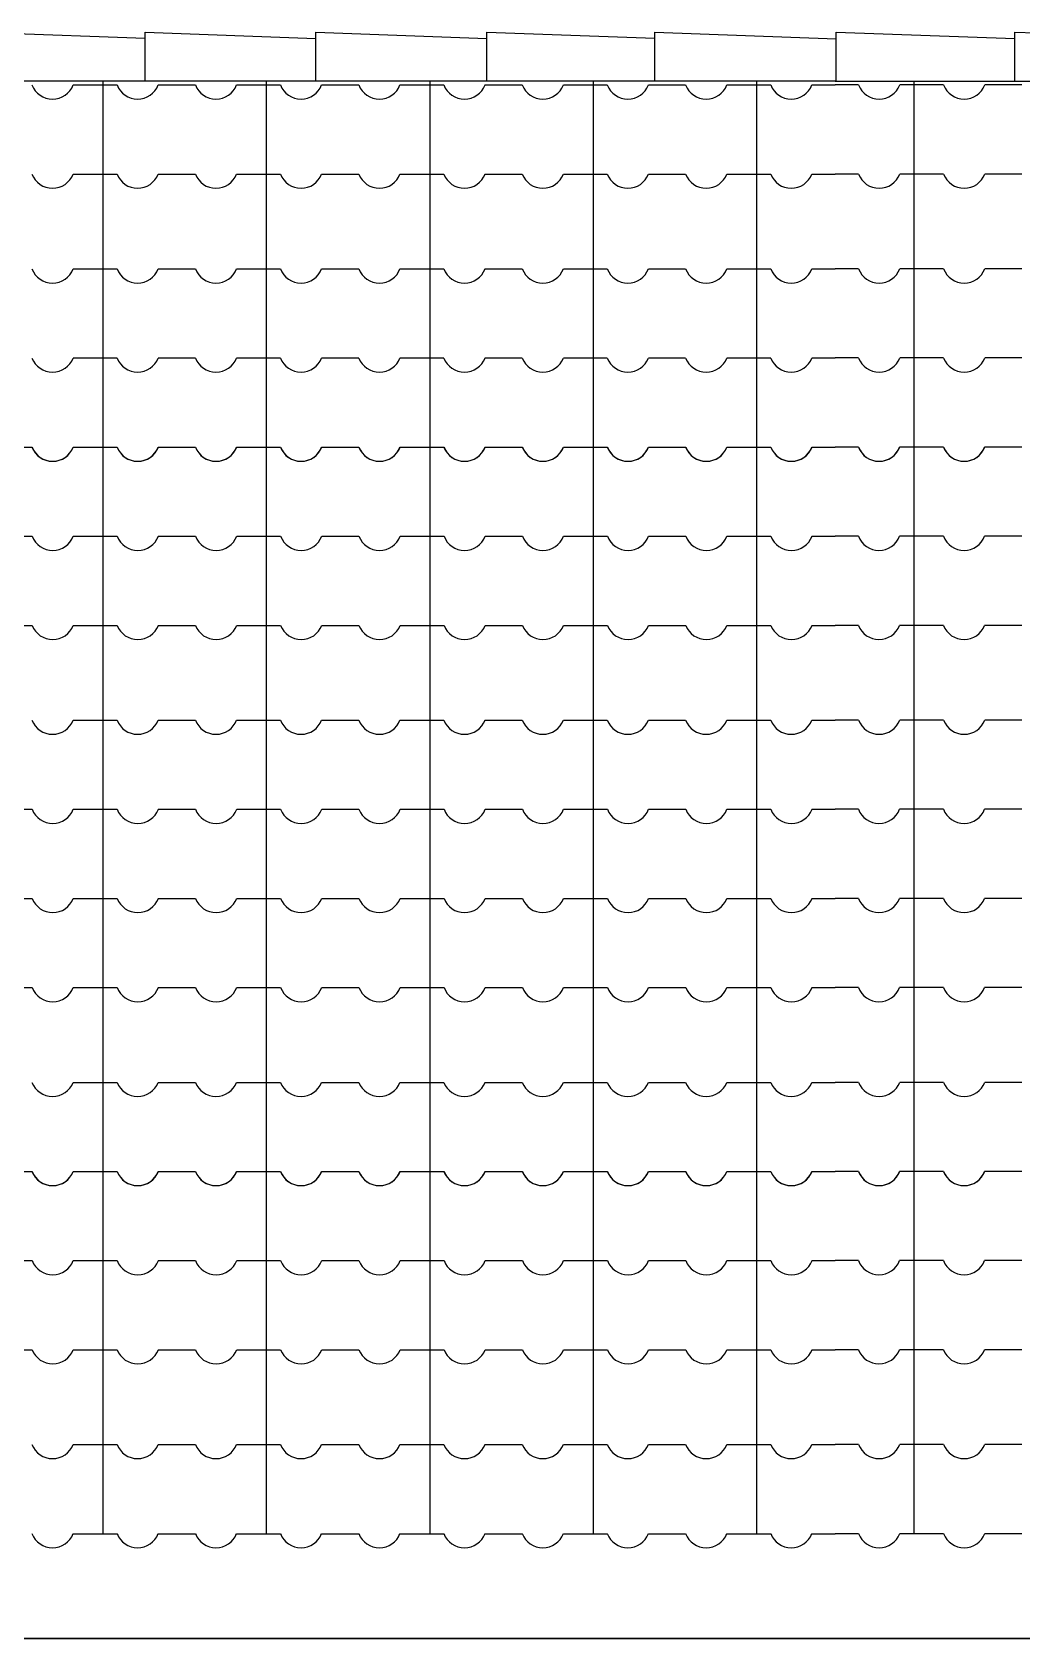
# Model space of a CAD drawing. Extents: x -36 to 60, y 199 to 483.
# Drawn here: x 52.277 to 53.609, y 233.802 to 235.965 of the extents above; entities that cross this region are included whole.
import ezdxf

# ---------------------------------------------------------------- set-up
doc = ezdxf.new("R2010")
doc.units = 0
doc.header["$LTSCALE"] = 20
for name, color, linetype in [('CORTE', 244, 'CONTINUOUS'), ('VISTAL', 30, 'CONTINUOUS'), ('VISTAP', 244, 'CONTINUOUS')]:
    doc.layers.add(name, color=color, linetype=linetype)

msp = doc.modelspace()

# ---------------------------------------------------------------- linework, layer by layer
at = {"layer": 'CORTE', "color": 1, "linetype": 'CONTINUOUS'}
for p, q in [((52.3719, 235.8992), (52.3719, 235.4066)), ((52.5919, 235.8992), (52.5919, 235.4066)), ((52.8119, 235.8992), (52.8119, 235.4066)), ((53.0319, 235.8992), (53.0319, 235.4066)), ((53.2519, 235.8992), (53.2519, 235.4066)), ((53.4638, 235.8992), (53.4638, 235.4066)), ((52.3319, 235.8942), (52.3717, 235.8942)), ((52.3319, 235.8942), (52.3717, 235.8942)), ((52.3717, 235.8942), (52.391, 235.8942)), ((52.3717, 235.8942), (52.391, 235.8942)), ((52.4463, 235.8942), (52.4965, 235.8942)), ((52.5519, 235.8942), (52.5917, 235.8942)), ((52.5917, 235.8942), (52.611, 235.8942)), ((52.6663, 235.8942), (52.7165, 235.8942)), ((52.7719, 235.8942), (52.8117, 235.8942)), ((52.8117, 235.8942), (52.831, 235.8942)), ((52.8863, 235.8942), (52.9365, 235.8942)), ((52.9919, 235.8942), (53.0317, 235.8942)), ((53.0317, 235.8942), (53.051, 235.8942)), ((53.1063, 235.8942), (53.1565, 235.8942)), ((53.2119, 235.8942), (53.2517, 235.8942)), ((53.2517, 235.8942), (53.271, 235.8942)), ((53.3263, 235.8942), (53.3578, 235.8942)), ((53.3893, 235.8942), (53.3578, 235.8942)), ((53.464, 235.8942), (53.4447, 235.8942)), ((53.5038, 235.8942), (53.464, 235.8942)), ((53.6093, 235.8942), (53.5592, 235.8942)), ((52.3319, 235.7742), (52.3717, 235.7742)), ((52.3319, 235.7742), (52.3717, 235.7742)), ((52.3717, 235.7742), (52.391, 235.7742)), ((52.3717, 235.7742), (52.391, 235.7742)), ((52.4463, 235.7742), (52.4965, 235.7742)), ((52.5519, 235.7742), (52.5917, 235.7742)), ((52.5917, 235.7742), (52.611, 235.7742)), ((52.6663, 235.7742), (52.7165, 235.7742)), ((52.7719, 235.7742), (52.8117, 235.7742)), ((52.8117, 235.7742), (52.831, 235.7742)), ((52.8863, 235.7742), (52.9365, 235.7742)), ((52.9919, 235.7742), (53.0317, 235.7742)), ((53.0317, 235.7742), (53.051, 235.7742)), ((53.1063, 235.7742), (53.1565, 235.7742)), ((53.2119, 235.7742), (53.2517, 235.7742)), ((53.2517, 235.7742), (53.271, 235.7742)), ((53.3263, 235.7742), (53.3578, 235.7742)), ((53.3893, 235.7742), (53.3578, 235.7742)), ((53.464, 235.7742), (53.4447, 235.7742)), ((53.5038, 235.7742), (53.464, 235.7742)), ((53.6093, 235.7742), (53.5592, 235.7742)), ((52.3319, 235.6466), (52.3717, 235.6466)), ((52.3319, 235.6466), (52.3717, 235.6466)), ((52.3717, 235.6466), (52.391, 235.6466)), ((52.3717, 235.6466), (52.391, 235.6466)), ((52.4463, 235.6466), (52.4965, 235.6466)), ((52.5519, 235.6466), (52.5917, 235.6466)), ((52.5917, 235.6466), (52.611, 235.6466)), ((52.6663, 235.6466), (52.7165, 235.6466)), ((52.7719, 235.6466), (52.8117, 235.6466)), ((52.8117, 235.6466), (52.831, 235.6466)), ((52.8863, 235.6466), (52.9365, 235.6466)), ((52.9919, 235.6466), (53.0317, 235.6466)), ((53.0317, 235.6466), (53.051, 235.6466)), ((53.1063, 235.6466), (53.1565, 235.6466)), ((53.2119, 235.6466), (53.2517, 235.6466)), ((53.2517, 235.6466), (53.271, 235.6466)), ((53.3263, 235.6466), (53.3578, 235.6466)), ((53.3893, 235.6466), (53.3578, 235.6466)), ((53.464, 235.6466), (53.4447, 235.6466)), ((53.5038, 235.6466), (53.464, 235.6466)), ((53.6093, 235.6466), (53.5592, 235.6466)), ((52.3319, 235.5266), (52.3717, 235.5266)), ((52.3319, 235.5266), (52.3717, 235.5266)), ((52.3717, 235.5266), (52.391, 235.5266)), ((52.3717, 235.5266), (52.391, 235.5266)), ((52.4463, 235.5266), (52.4965, 235.5266)), ((52.5519, 235.5266), (52.5917, 235.5266)), ((52.5917, 235.5266), (52.611, 235.5266)), ((52.6663, 235.5266), (52.7165, 235.5266)), ((52.7719, 235.5266), (52.8117, 235.5266)), ((52.8117, 235.5266), (52.831, 235.5266)), ((52.8863, 235.5266), (52.9365, 235.5266)), ((52.9919, 235.5266), (53.0317, 235.5266)), ((53.0317, 235.5266), (53.051, 235.5266)), ((53.1063, 235.5266), (53.1565, 235.5266)), ((53.2119, 235.5266), (53.2517, 235.5266)), ((53.2517, 235.5266), (53.271, 235.5266)), ((53.3263, 235.5266), (53.3578, 235.5266)), ((53.3893, 235.5266), (53.3578, 235.5266)), ((53.464, 235.5266), (53.4447, 235.5266)), ((53.5038, 235.5266), (53.464, 235.5266)), ((53.6093, 235.5266), (53.5592, 235.5266)), ((52.2265, 235.4066), (52.2767, 235.4066)), ((52.3319, 235.4066), (52.3717, 235.4066)), ((52.3319, 235.4066), (52.3717, 235.4066)), ((52.3321, 235.4066), (52.3719, 235.4066)), ((52.3321, 235.4066), (52.3719, 235.4066)), ((52.3717, 235.4066), (52.391, 235.4066)), ((52.3717, 235.4066), (52.391, 235.4066)), ((52.3719, 235.4066), (52.3719, 234.919)), ((52.3719, 235.4066), (52.3719, 234.919)), ((52.3719, 235.4066), (52.3912, 235.4066)), ((52.3719, 235.4066), (52.3912, 235.4066)), ((52.4463, 235.4066), (52.4965, 235.4066)), ((52.4465, 235.4066), (52.4967, 235.4066)), ((52.5519, 235.4066), (52.5917, 235.4066)), ((52.5521, 235.4066), (52.5919, 235.4066)), ((52.5917, 235.4066), (52.611, 235.4066)), ((52.5919, 235.4066), (52.5919, 234.919)), ((52.5919, 235.4066), (52.6112, 235.4066)), ((52.6663, 235.4066), (52.7165, 235.4066)), ((52.6665, 235.4066), (52.7167, 235.4066)), ((52.7719, 235.4066), (52.8117, 235.4066)), ((52.7721, 235.4066), (52.8119, 235.4066)), ((52.8117, 235.4066), (52.831, 235.4066)), ((52.8119, 235.4066), (52.8119, 234.919)), ((52.8119, 235.4066), (52.8312, 235.4066)), ((52.8863, 235.4066), (52.9365, 235.4066)), ((52.8865, 235.4066), (52.9367, 235.4066)), ((52.9919, 235.4066), (53.0317, 235.4066)), ((52.9921, 235.4066), (53.0319, 235.4066)), ((53.0317, 235.4066), (53.051, 235.4066)), ((53.0319, 235.4066), (53.0319, 234.919)), ((53.0319, 235.4066), (53.0512, 235.4066)), ((53.1063, 235.4066), (53.1565, 235.4066)), ((53.1065, 235.4066), (53.1567, 235.4066)), ((53.2119, 235.4066), (53.2517, 235.4066)), ((53.2121, 235.4066), (53.2519, 235.4066)), ((53.2517, 235.4066), (53.271, 235.4066)), ((53.2519, 235.4066), (53.2519, 234.919)), ((53.2519, 235.4066), (53.2712, 235.4066)), ((53.3263, 235.4066), (53.3578, 235.4066)), ((53.3265, 235.4066), (53.3578, 235.4066)), ((53.3893, 235.4066), (53.3578, 235.4066)), ((53.3891, 235.4066), (53.3578, 235.4066)), ((53.4638, 235.4066), (53.4445, 235.4066)), ((53.464, 235.4066), (53.4447, 235.4066)), ((53.4638, 235.4066), (53.4638, 234.919)), ((53.5036, 235.4066), (53.4638, 235.4066)), ((53.5038, 235.4066), (53.464, 235.4066)), ((53.6091, 235.4066), (53.559, 235.4066)), ((53.6093, 235.4066), (53.5592, 235.4066)), ((52.2265, 235.2866), (52.2767, 235.2866)), ((52.3321, 235.2866), (52.3719, 235.2866)), ((52.3321, 235.2866), (52.3719, 235.2866)), ((52.3719, 235.2866), (52.3912, 235.2866)), ((52.3719, 235.2866), (52.3912, 235.2866)), ((52.4465, 235.2866), (52.4967, 235.2866)), ((52.5521, 235.2866), (52.5919, 235.2866)), ((52.5919, 235.2866), (52.6112, 235.2866)), ((52.6665, 235.2866), (52.7167, 235.2866)), ((52.7721, 235.2866), (52.8119, 235.2866)), ((52.8119, 235.2866), (52.8312, 235.2866)), ((52.8865, 235.2866), (52.9367, 235.2866)), ((52.9921, 235.2866), (53.0319, 235.2866)), ((53.0319, 235.2866), (53.0512, 235.2866)), ((53.1065, 235.2866), (53.1567, 235.2866)), ((53.2121, 235.2866), (53.2519, 235.2866)), ((53.2519, 235.2866), (53.2712, 235.2866)), ((53.3265, 235.2866), (53.3578, 235.2866)), ((53.3891, 235.2866), (53.3578, 235.2866)), ((53.4638, 235.2866), (53.4445, 235.2866)), ((53.5036, 235.2866), (53.4638, 235.2866)), ((53.6091, 235.2866), (53.559, 235.2866)), ((52.2265, 235.1666), (52.2767, 235.1666)), ((52.3321, 235.1666), (52.3719, 235.1666)), ((52.3321, 235.1666), (52.3719, 235.1666)), ((52.3719, 235.1666), (52.3912, 235.1666)), ((52.3719, 235.1666), (52.3912, 235.1666)), ((52.4465, 235.1666), (52.4967, 235.1666)), ((52.5521, 235.1666), (52.5919, 235.1666)), ((52.5919, 235.1666), (52.6112, 235.1666)), ((52.6665, 235.1666), (52.7167, 235.1666)), ((52.7721, 235.1666), (52.8119, 235.1666)), ((52.8119, 235.1666), (52.8312, 235.1666)), ((52.8865, 235.1666), (52.9367, 235.1666)), ((52.9921, 235.1666), (53.0319, 235.1666)), ((53.0319, 235.1666), (53.0512, 235.1666)), ((53.1065, 235.1666), (53.1567, 235.1666)), ((53.2121, 235.1666), (53.2519, 235.1666)), ((53.2519, 235.1666), (53.2712, 235.1666)), ((53.3265, 235.1666), (53.3578, 235.1666)), ((53.3891, 235.1666), (53.3578, 235.1666)), ((53.4638, 235.1666), (53.4445, 235.1666)), ((53.5036, 235.1666), (53.4638, 235.1666)), ((53.6091, 235.1666), (53.559, 235.1666)), ((52.8119, 235.1525), (52.8119, 234.4313)), ((53.0319, 235.1508), (53.0319, 234.4313)), ((52.3319, 235.039), (52.3717, 235.039)), ((52.3319, 235.039), (52.3717, 235.039)), ((52.3717, 235.039), (52.391, 235.039)), ((52.3717, 235.039), (52.391, 235.039)), ((52.4463, 235.039), (52.4965, 235.039)), ((52.5519, 235.039), (52.5917, 235.039)), ((52.5917, 235.039), (52.611, 235.039)), ((52.5919, 235.0444), (52.5919, 234.4313)), ((52.6663, 235.039), (52.7165, 235.039)), ((52.7719, 235.039), (52.8117, 235.039)), ((52.8117, 235.039), (52.831, 235.039)), ((52.8863, 235.039), (52.9365, 235.039)), ((52.9919, 235.039), (53.0317, 235.039)), ((53.0317, 235.039), (53.051, 235.039)), ((53.1063, 235.039), (53.1565, 235.039)), ((53.2119, 235.039), (53.2517, 235.039)), ((53.2517, 235.039), (53.271, 235.039)), ((53.2519, 235.0408), (53.2519, 234.4313)), ((53.3263, 235.039), (53.3578, 235.039)), ((53.3893, 235.039), (53.3578, 235.039)), ((53.464, 235.039), (53.4447, 235.039)), ((53.4638, 235.0408), (53.4638, 234.4313)), ((53.5038, 235.039), (53.464, 235.039)), ((53.6093, 235.039), (53.5592, 235.039)), ((52.3719, 234.9362), (52.3719, 234.4313)), ((52.2265, 234.919), (52.2767, 234.919)), ((52.2265, 234.919), (52.2767, 234.919)), ((52.3321, 234.919), (52.3719, 234.919)), ((52.3321, 234.919), (52.3719, 234.919)), ((52.3321, 234.919), (52.3719, 234.919)), ((52.3321, 234.919), (52.3719, 234.919)), ((52.3719, 234.919), (52.3912, 234.919)), ((52.3719, 234.919), (52.3912, 234.919)), ((52.3719, 234.919), (52.3912, 234.919)), ((52.3719, 234.919), (52.3912, 234.919)), ((52.4465, 234.919), (52.4967, 234.919)), ((52.4465, 234.919), (52.4967, 234.919)), ((52.5521, 234.919), (52.5919, 234.919)), ((52.5521, 234.919), (52.5919, 234.919)), ((52.5919, 234.919), (52.6112, 234.919)), ((52.5919, 234.919), (52.6112, 234.919)), ((52.6665, 234.919), (52.7167, 234.919)), ((52.6665, 234.919), (52.7167, 234.919)), ((52.7721, 234.919), (52.8119, 234.919)), ((52.7721, 234.919), (52.8119, 234.919)), ((52.8119, 234.919), (52.8312, 234.919)), ((52.8119, 234.919), (52.8312, 234.919)), ((52.8865, 234.919), (52.9367, 234.919)), ((52.8865, 234.919), (52.9367, 234.919)), ((52.9921, 234.919), (53.0319, 234.919)), ((52.9921, 234.919), (53.0319, 234.919)), ((53.0319, 234.919), (53.0512, 234.919)), ((53.0319, 234.919), (53.0512, 234.919)), ((53.1065, 234.919), (53.1567, 234.919)), ((53.1065, 234.919), (53.1567, 234.919)), ((53.2121, 234.919), (53.2519, 234.919)), ((53.2121, 234.919), (53.2519, 234.919)), ((53.2519, 234.919), (53.2712, 234.919)), ((53.2519, 234.919), (53.2712, 234.919)), ((53.3265, 234.919), (53.3578, 234.919)), ((53.3265, 234.919), (53.3578, 234.919)), ((53.3891, 234.919), (53.3578, 234.919)), ((53.3891, 234.919), (53.3578, 234.919)), ((53.4638, 234.919), (53.4445, 234.919)), ((53.4638, 234.919), (53.4445, 234.919)), ((53.5036, 234.919), (53.4638, 234.919)), ((53.5036, 234.919), (53.4638, 234.919)), ((53.6091, 234.919), (53.559, 234.919)), ((53.6091, 234.919), (53.559, 234.919)), ((52.2265, 234.799), (52.2767, 234.799)), ((52.3321, 234.799), (52.3719, 234.799)), ((52.3321, 234.799), (52.3719, 234.799)), ((52.3719, 234.799), (52.3912, 234.799)), ((52.3719, 234.799), (52.3912, 234.799)), ((52.4465, 234.799), (52.4967, 234.799)), ((52.5521, 234.799), (52.5919, 234.799)), ((52.5919, 234.799), (52.6112, 234.799)), ((52.6665, 234.799), (52.7167, 234.799)), ((52.7721, 234.799), (52.8119, 234.799)), ((52.8119, 234.799), (52.8312, 234.799)), ((52.8865, 234.799), (52.9367, 234.799)), ((52.9921, 234.799), (53.0319, 234.799)), ((53.0319, 234.799), (53.0512, 234.799)), ((53.1065, 234.799), (53.1567, 234.799)), ((53.2121, 234.799), (53.2519, 234.799)), ((53.2519, 234.799), (53.2712, 234.799)), ((53.3265, 234.799), (53.3578, 234.799)), ((53.3891, 234.799), (53.3578, 234.799)), ((53.4638, 234.799), (53.4445, 234.799)), ((53.5036, 234.799), (53.4638, 234.799)), ((53.6091, 234.799), (53.559, 234.799)), ((52.2265, 234.679), (52.2767, 234.679)), ((52.3321, 234.679), (52.3719, 234.679)), ((52.3321, 234.679), (52.3719, 234.679)), ((52.3719, 234.679), (52.3912, 234.679)), ((52.3719, 234.679), (52.3912, 234.679)), ((52.4465, 234.679), (52.4967, 234.679)), ((52.5521, 234.679), (52.5919, 234.679)), ((52.5919, 234.679), (52.6112, 234.679)), ((52.6665, 234.679), (52.7167, 234.679)), ((52.7721, 234.679), (52.8119, 234.679)), ((52.8119, 234.679), (52.8312, 234.679)), ((52.8865, 234.679), (52.9367, 234.679)), ((52.9921, 234.679), (53.0319, 234.679)), ((53.0319, 234.679), (53.0512, 234.679)), ((53.1065, 234.679), (53.1567, 234.679)), ((53.2121, 234.679), (53.2519, 234.679)), ((53.2519, 234.679), (53.2712, 234.679)), ((53.3265, 234.679), (53.3578, 234.679)), ((53.3891, 234.679), (53.3578, 234.679)), ((53.4638, 234.679), (53.4445, 234.679)), ((53.5036, 234.679), (53.4638, 234.679)), ((53.6091, 234.679), (53.559, 234.679)), ((52.3319, 234.5513), (52.3717, 234.5513)), ((52.3319, 234.5513), (52.3717, 234.5513)), ((52.3717, 234.5513), (52.391, 234.5513)), ((52.3717, 234.5513), (52.391, 234.5513)), ((52.4463, 234.5513), (52.4965, 234.5513)), ((52.5519, 234.5513), (52.5917, 234.5513)), ((52.5917, 234.5513), (52.611, 234.5513)), ((52.6663, 234.5513), (52.7165, 234.5513)), ((52.7719, 234.5513), (52.8117, 234.5513)), ((52.8117, 234.5513), (52.831, 234.5513)), ((52.8863, 234.5513), (52.9365, 234.5513)), ((52.9919, 234.5513), (53.0317, 234.5513)), ((53.0317, 234.5513), (53.051, 234.5513)), ((53.1063, 234.5513), (53.1565, 234.5513)), ((53.2119, 234.5513), (53.2517, 234.5513)), ((53.2517, 234.5513), (53.271, 234.5513)), ((53.3263, 234.5513), (53.3578, 234.5513)), ((53.3893, 234.5513), (53.3578, 234.5513)), ((53.464, 234.5513), (53.4447, 234.5513)), ((53.5038, 234.5513), (53.464, 234.5513)), ((53.6093, 234.5513), (53.5592, 234.5513)), ((52.2265, 234.4313), (52.2767, 234.4313)), ((52.3319, 234.4313), (52.3717, 234.4313)), ((52.3319, 234.4313), (52.3717, 234.4313)), ((52.3321, 234.4313), (52.3719, 234.4313)), ((52.3321, 234.4313), (52.3719, 234.4313)), ((52.3717, 234.4313), (52.391, 234.4313)), ((52.3717, 234.4313), (52.391, 234.4313)), ((52.3719, 234.4313), (52.3719, 233.9437)), ((52.3719, 234.4313), (52.3719, 233.9437)), ((52.3719, 234.4313), (52.3912, 234.4313)), ((52.3719, 234.4313), (52.3912, 234.4313)), ((52.4463, 234.4313), (52.4965, 234.4313)), ((52.4465, 234.4313), (52.4967, 234.4313)), ((52.5519, 234.4313), (52.5917, 234.4313)), ((52.5521, 234.4313), (52.5919, 234.4313)), ((52.5917, 234.4313), (52.611, 234.4313)), ((52.5919, 234.4313), (52.5919, 233.9437)), ((52.5919, 234.4313), (52.6112, 234.4313)), ((52.6663, 234.4313), (52.7165, 234.4313)), ((52.6665, 234.4313), (52.7167, 234.4313)), ((52.7719, 234.4313), (52.8117, 234.4313)), ((52.7721, 234.4313), (52.8119, 234.4313)), ((52.8117, 234.4313), (52.831, 234.4313)), ((52.8119, 234.4313), (52.8119, 233.9437)), ((52.8119, 234.4313), (52.8312, 234.4313)), ((52.8863, 234.4313), (52.9365, 234.4313)), ((52.8865, 234.4313), (52.9367, 234.4313)), ((52.9919, 234.4313), (53.0317, 234.4313)), ((52.9921, 234.4313), (53.0319, 234.4313)), ((53.0317, 234.4313), (53.051, 234.4313)), ((53.0319, 234.4313), (53.0319, 233.9437)), ((53.0319, 234.4313), (53.0512, 234.4313)), ((53.1063, 234.4313), (53.1565, 234.4313)), ((53.1065, 234.4313), (53.1567, 234.4313)), ((53.2119, 234.4313), (53.2517, 234.4313)), ((53.2121, 234.4313), (53.2519, 234.4313)), ((53.2517, 234.4313), (53.271, 234.4313)), ((53.2519, 234.4313), (53.2519, 233.9437)), ((53.2519, 234.4313), (53.2712, 234.4313)), ((53.3263, 234.4313), (53.3578, 234.4313)), ((53.3265, 234.4313), (53.3578, 234.4313)), ((53.3891, 234.4313), (53.3578, 234.4313)), ((53.3893, 234.4313), (53.3578, 234.4313)), ((53.4638, 234.4313), (53.4445, 234.4313)), ((53.464, 234.4313), (53.4447, 234.4313)), ((53.4638, 234.4313), (53.4638, 233.9437)), ((53.5036, 234.4313), (53.4638, 234.4313)), ((53.5038, 234.4313), (53.464, 234.4313)), ((53.6091, 234.4313), (53.559, 234.4313)), ((53.6093, 234.4313), (53.5592, 234.4313)), ((52.2265, 234.3113), (52.2767, 234.3113)), ((52.3321, 234.3113), (52.3719, 234.3113)), ((52.3321, 234.3113), (52.3719, 234.3113)), ((52.3719, 234.3113), (52.3912, 234.3113)), ((52.3719, 234.3113), (52.3912, 234.3113)), ((52.4465, 234.3113), (52.4967, 234.3113)), ((52.5521, 234.3113), (52.5919, 234.3113)), ((52.5919, 234.3113), (52.6112, 234.3113)), ((52.6665, 234.3113), (52.7167, 234.3113)), ((52.7721, 234.3113), (52.8119, 234.3113)), ((52.8119, 234.3113), (52.8312, 234.3113)), ((52.8865, 234.3113), (52.9367, 234.3113)), ((52.9921, 234.3113), (53.0319, 234.3113)), ((53.0319, 234.3113), (53.0512, 234.3113)), ((53.1065, 234.3113), (53.1567, 234.3113)), ((53.2121, 234.3113), (53.2519, 234.3113)), ((53.2519, 234.3113), (53.2712, 234.3113)), ((53.3265, 234.3113), (53.3578, 234.3113)), ((53.3891, 234.3113), (53.3578, 234.3113)), ((53.4638, 234.3113), (53.4445, 234.3113)), ((53.5036, 234.3113), (53.4638, 234.3113)), ((53.6091, 234.3113), (53.559, 234.3113)), ((52.2265, 234.1913), (52.2767, 234.1913)), ((52.3321, 234.1913), (52.3719, 234.1913)), ((52.3321, 234.1913), (52.3719, 234.1913)), ((52.3719, 234.1913), (52.3912, 234.1913)), ((52.3719, 234.1913), (52.3912, 234.1913)), ((52.4465, 234.1913), (52.4967, 234.1913)), ((52.5521, 234.1913), (52.5919, 234.1913)), ((52.5919, 234.1913), (52.6112, 234.1913)), ((52.6665, 234.1913), (52.7167, 234.1913)), ((52.7721, 234.1913), (52.8119, 234.1913)), ((52.8119, 234.1913), (52.8312, 234.1913)), ((52.8865, 234.1913), (52.9367, 234.1913)), ((52.9921, 234.1913), (53.0319, 234.1913)), ((53.0319, 234.1913), (53.0512, 234.1913)), ((53.1065, 234.1913), (53.1567, 234.1913)), ((53.2121, 234.1913), (53.2519, 234.1913)), ((53.2519, 234.1913), (53.2712, 234.1913)), ((53.3265, 234.1913), (53.3578, 234.1913)), ((53.3891, 234.1913), (53.3578, 234.1913)), ((53.4638, 234.1913), (53.4445, 234.1913)), ((53.5036, 234.1913), (53.4638, 234.1913)), ((53.6091, 234.1913), (53.559, 234.1913)), ((52.3319, 234.0637), (52.3717, 234.0637)), ((52.3319, 234.0637), (52.3717, 234.0637)), ((52.3717, 234.0637), (52.391, 234.0637)), ((52.3717, 234.0637), (52.391, 234.0637)), ((52.4463, 234.0637), (52.4965, 234.0637)), ((52.5519, 234.0637), (52.5917, 234.0637)), ((52.5917, 234.0637), (52.611, 234.0637)), ((52.6663, 234.0637), (52.7165, 234.0637)), ((52.7719, 234.0637), (52.8117, 234.0637)), ((52.8117, 234.0637), (52.831, 234.0637)), ((52.8863, 234.0637), (52.9365, 234.0637)), ((52.9919, 234.0637), (53.0317, 234.0637)), ((53.0317, 234.0637), (53.051, 234.0637)), ((53.1063, 234.0637), (53.1565, 234.0637)), ((53.2119, 234.0637), (53.2517, 234.0637)), ((53.2517, 234.0637), (53.271, 234.0637)), ((53.3263, 234.0637), (53.3578, 234.0637)), ((53.3893, 234.0637), (53.3578, 234.0637)), ((53.464, 234.0637), (53.4447, 234.0637)), ((53.5038, 234.0637), (53.464, 234.0637)), ((53.6093, 234.0637), (53.5592, 234.0637)), ((52.3319, 233.9437), (52.3717, 233.9437)), ((52.3319, 233.9437), (52.3717, 233.9437)), ((52.3717, 233.9437), (52.391, 233.9437)), ((52.3717, 233.9437), (52.391, 233.9437)), ((52.4463, 233.9437), (52.4965, 233.9437)), ((52.5519, 233.9437), (52.5917, 233.9437)), ((52.5917, 233.9437), (52.611, 233.9437)), ((52.6663, 233.9437), (52.7165, 233.9437)), ((52.7719, 233.9437), (52.8117, 233.9437)), ((52.8117, 233.9437), (52.831, 233.9437)), ((52.8863, 233.9437), (52.9365, 233.9437)), ((52.9919, 233.9437), (53.0317, 233.9437)), ((53.0317, 233.9437), (53.051, 233.9437)), ((53.1063, 233.9437), (53.1565, 233.9437)), ((53.2119, 233.9437), (53.2517, 233.9437)), ((53.2517, 233.9437), (53.271, 233.9437)), ((53.3263, 233.9437), (53.3578, 233.9437)), ((53.3893, 233.9437), (53.3578, 233.9437)), ((53.464, 233.9437), (53.4447, 233.9437)), ((53.5038, 233.9437), (53.464, 233.9437)), ((53.6093, 233.9437), (53.5592, 233.9437))]:
    msp.add_line(p, q, dxfattribs=at)
for centre in [(52.3042, 235.9048), (52.4187, 235.9048), (52.4187, 235.9048), (52.5242, 235.9048), (52.6387, 235.9048), (52.7442, 235.9048), (52.8587, 235.9048), (52.9642, 235.9048), (53.0787, 235.9048), (53.1842, 235.9048), (53.2987, 235.9048), (53.417, 235.9048), (53.5315, 235.9048), (52.3042, 235.7848), (52.4187, 235.7848), (52.4187, 235.7848), (52.5242, 235.7848), (52.6387, 235.7848), (52.7442, 235.7848), (52.8587, 235.7848), (52.9642, 235.7848), (53.0787, 235.7848), (53.1842, 235.7848), (53.2987, 235.7848), (53.417, 235.7848), (53.5315, 235.7848), (52.3042, 235.6572), (52.4187, 235.6572), (52.4187, 235.6572), (52.5242, 235.6572), (52.6387, 235.6572), (52.7442, 235.6572), (52.8587, 235.6572), (52.9642, 235.6572), (53.0787, 235.6572), (53.1842, 235.6572), (53.2987, 235.6572), (53.417, 235.6572), (53.5315, 235.6572), (52.3042, 235.5372), (52.4187, 235.5372), (52.4187, 235.5372), (52.5242, 235.5372), (52.6387, 235.5372), (52.7442, 235.5372), (52.8587, 235.5372), (52.9642, 235.5372), (53.0787, 235.5372), (53.1842, 235.5372), (53.2987, 235.5372), (53.417, 235.5372), (53.5315, 235.5372), (52.3042, 235.4172), (52.3044, 235.4172), (52.4187, 235.4172), (52.4187, 235.4172), (52.4189, 235.4172), (52.4189, 235.4172), (52.5242, 235.4172), (52.5244, 235.4172), (52.6387, 235.4172), (52.6389, 235.4172), (52.7442, 235.4172), (52.7444, 235.4172), (52.8587, 235.4172), (52.8589, 235.4172), (52.9642, 235.4172), (52.9644, 235.4172), (53.0787, 235.4172), (53.0789, 235.4172), (53.1842, 235.4172), (53.1844, 235.4172), (53.2987, 235.4172), (53.2989, 235.4172), (53.4168, 235.4172), (53.417, 235.4172), (53.5313, 235.4172), (53.5315, 235.4172), (52.3044, 235.2972), (52.4189, 235.2972), (52.4189, 235.2972), (52.5244, 235.2972), (52.6389, 235.2972), (52.7444, 235.2972), (52.8589, 235.2972), (52.9644, 235.2972), (53.0789, 235.2972), (53.1844, 235.2972), (53.2989, 235.2972), (53.4168, 235.2972), (53.5313, 235.2972), (52.3044, 235.1772), (52.4189, 235.1772), (52.4189, 235.1772), (52.5244, 235.1772), (52.6389, 235.1772), (52.7444, 235.1772), (52.8589, 235.1772), (52.9644, 235.1772), (53.0789, 235.1772), (53.1844, 235.1772), (53.2989, 235.1772), (53.4168, 235.1772), (53.5313, 235.1772), (52.3042, 235.0496), (52.4187, 235.0496), (52.4187, 235.0496), (52.5242, 235.0496), (52.6387, 235.0496), (52.7442, 235.0496), (52.8587, 235.0496), (52.9642, 235.0496), (53.0787, 235.0496), (53.1842, 235.0496), (53.2987, 235.0496), (53.417, 235.0496), (53.5315, 235.0496), (52.3044, 234.9296), (52.3044, 234.9296), (52.4189, 234.9296), (52.4189, 234.9296), (52.4189, 234.9296), (52.4189, 234.9296), (52.5244, 234.9296), (52.5244, 234.9296), (52.6389, 234.9296), (52.6389, 234.9296), (52.7444, 234.9296), (52.7444, 234.9296), (52.8589, 234.9296), (52.8589, 234.9296), (52.9644, 234.9296), (52.9644, 234.9296), (53.0789, 234.9296), (53.0789, 234.9296), (53.1844, 234.9296), (53.1844, 234.9296), (53.2989, 234.9296), (53.2989, 234.9296), (53.4168, 234.9296), (53.4168, 234.9296), (53.5313, 234.9296), (53.5313, 234.9296), (52.3044, 234.8096), (52.4189, 234.8096), (52.4189, 234.8096), (52.5244, 234.8096), (52.6389, 234.8096), (52.7444, 234.8096), (52.8589, 234.8096), (52.9644, 234.8096), (53.0789, 234.8096), (53.1844, 234.8096), (53.2989, 234.8096), (53.4168, 234.8096), (53.5313, 234.8096), (52.3044, 234.6896), (52.4189, 234.6896), (52.4189, 234.6896), (52.5244, 234.6896), (52.6389, 234.6896), (52.7444, 234.6896), (52.8589, 234.6896), (52.9644, 234.6896), (53.0789, 234.6896), (53.1844, 234.6896), (53.2989, 234.6896), (53.4168, 234.6896), (53.5313, 234.6896), (52.3042, 234.562), (52.4187, 234.562), (52.4187, 234.562), (52.5242, 234.562), (52.6387, 234.562), (52.7442, 234.562), (52.8587, 234.562), (52.9642, 234.562), (53.0787, 234.562), (53.1842, 234.562), (53.2987, 234.562), (53.417, 234.562), (53.5315, 234.562), (52.3042, 234.442), (52.3044, 234.442), (52.4187, 234.442), (52.4187, 234.442), (52.4189, 234.442), (52.4189, 234.442), (52.5242, 234.442), (52.5244, 234.442), (52.6387, 234.442), (52.6389, 234.442), (52.7442, 234.442), (52.7444, 234.442), (52.8587, 234.442), (52.8589, 234.442), (52.9642, 234.442), (52.9644, 234.442), (53.0787, 234.442), (53.0789, 234.442), (53.1842, 234.442), (53.1844, 234.442), (53.2987, 234.442), (53.2989, 234.442), (53.4168, 234.442), (53.417, 234.442), (53.5313, 234.442), (53.5315, 234.442), (52.3044, 234.322), (52.4189, 234.322), (52.4189, 234.322), (52.5244, 234.322), (52.6389, 234.322), (52.7444, 234.322), (52.8589, 234.322), (52.9644, 234.322), (53.0789, 234.322), (53.1844, 234.322), (53.2989, 234.322), (53.4168, 234.322), (53.5313, 234.322), (52.3044, 234.202), (52.4189, 234.202), (52.4189, 234.202), (52.5244, 234.202), (52.6389, 234.202), (52.7444, 234.202), (52.8589, 234.202), (52.9644, 234.202), (53.0789, 234.202), (53.1844, 234.202), (53.2989, 234.202), (53.4168, 234.202), (53.5313, 234.202), (52.3042, 234.0744), (52.4187, 234.0744), (52.4187, 234.0744), (52.5242, 234.0744), (52.6387, 234.0744), (52.7442, 234.0744), (52.8587, 234.0744), (52.9642, 234.0744), (53.0787, 234.0744), (53.1842, 234.0744), (53.2987, 234.0744), (53.417, 234.0744), (53.5315, 234.0744), (52.3042, 233.9544), (52.4187, 233.9544), (52.4187, 233.9544), (52.5242, 233.9544), (52.6387, 233.9544), (52.7442, 233.9544), (52.8587, 233.9544), (52.9642, 233.9544), (53.0787, 233.9544), (53.1842, 233.9544), (53.2987, 233.9544), (53.417, 233.9544), (53.5315, 233.9544)]:
    msp.add_arc(centre, 0.0297, 201.0517, 338.9483, dxfattribs=at)
at = {"layer": 'VISTAL', "color": 1, "linetype": 'CONTINUOUS'}
msp.add_line((56.7846, 233.8021), (49.9311, 233.8021), dxfattribs=at)
at = {"layer": 'VISTAL', "linetype": 'CONTINUOUS'}
msp.add_line((49.9565, 233.803), (59.5279, 233.803), dxfattribs=at)
at = {"layer": 'VISTAP', "color": 1, "linetype": 'CONTINUOUS'}
for p, q in [((52.2024, 235.9651), (52.4288, 235.957)), ((52.4288, 235.9651), (52.6588, 235.9568)), ((52.4288, 235.8992), (52.4288, 235.9651)), ((52.6588, 235.9651), (52.8888, 235.9568)), ((52.6588, 235.8992), (52.6588, 235.9651)), ((52.8888, 235.9651), (53.1152, 235.957)), ((52.8888, 235.8992), (52.8888, 235.9651)), ((53.1152, 235.8992), (53.1152, 235.9651)), ((53.1152, 235.9651), (53.359, 235.9563)), ((53.359, 235.9653), (53.5997, 235.9566)), ((53.359, 235.8994), (53.359, 235.9653)), ((53.5997, 235.8994), (53.5997, 235.9653)), ((53.5997, 235.9653), (53.842, 235.9566)), ((52.9288, 235.8992), (49.8835, 235.8992)), ((53.1588, 235.8992), (52.8888, 235.8992)), ((53.358, 235.8992), (53.1152, 235.8992)), ((53.358, 235.8992), (53.6009, 235.8992)), ((53.5572, 235.8992), (53.8273, 235.8992))]:
    msp.add_line(p, q, dxfattribs=at)

doc.saveas('drawing.dxf')
